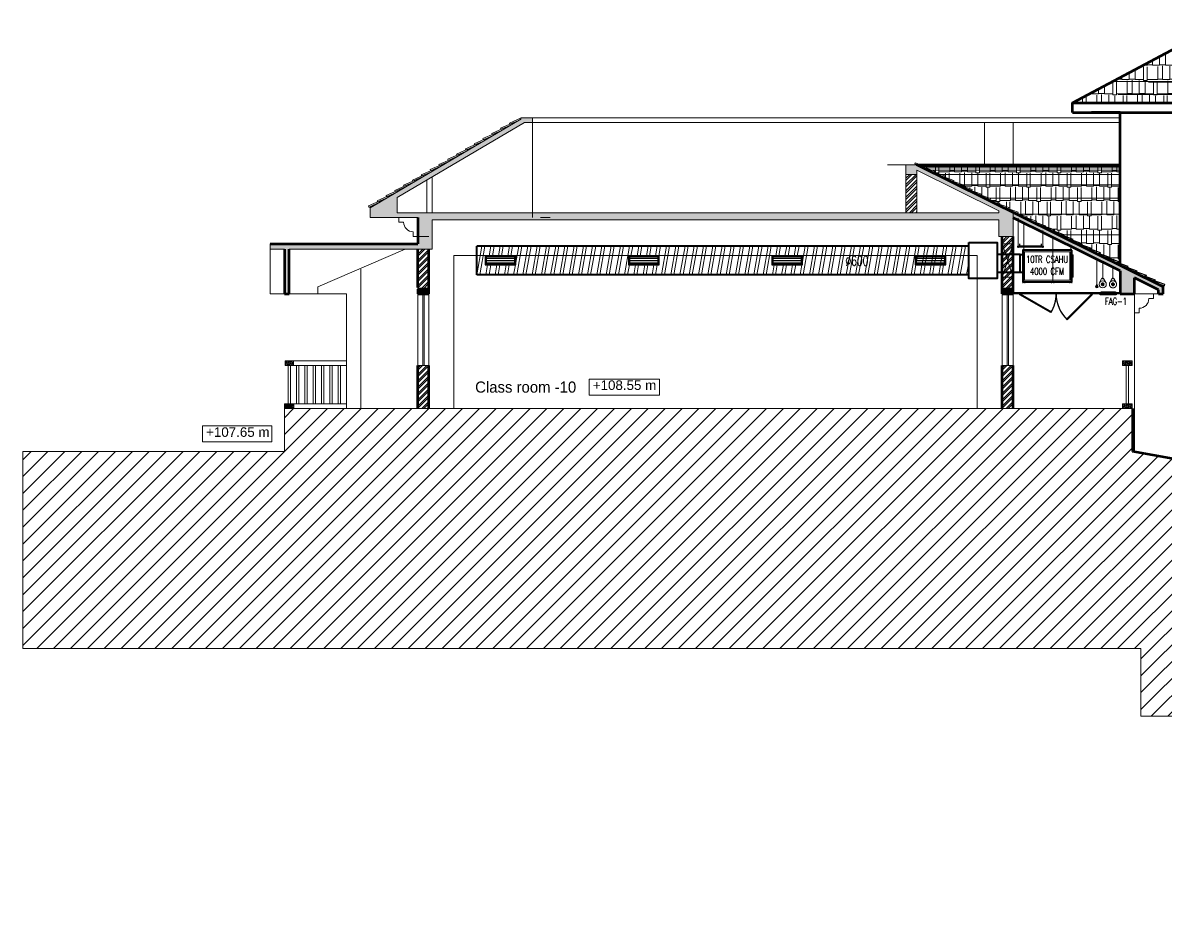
# Model space of a CAD drawing. Header units: millimetres. Extents: x -73373 to 66860, y 1067 to 86496.
# Drawn here: x -1756 to 22156, y 67767 to 86496 of the extents above; entities that cross this region are included whole.
import ezdxf

# ---------------------------------------------------------------- set-up
doc = ezdxf.new("R2010")
doc.units = ezdxf.units.MM
doc.header["$LTSCALE"] = 500
for name, pattern in [('DASHED', [19.05, 12.7, -6.35]), ('HIDDEN', [9.525, 6.35, -3.175]), ('HIDDEN2', [4.7625, 3.175, -1.5875])]:
    doc.linetypes.add(name, pattern=pattern)
doc.layers.get('0').update_dxf_attribs({"lineweight": 18})
for name, color, linetype, lineweight, true_color in [('100.VL-AC-DRAIN', 7, 'Continuous', 30, 0xcc6666), ('101.VL-AC-SA', 7, 'Continuous', 40, 0x7f9fff), ('102.VL-AC-SA_TXT', 7, 'Continuous', 20, 0x0099cc), ('122.VL-AC-SPRT', 7, 'Continuous', 20, 0x994c4c), ('130.VL-AC-CHW_S_S', 3, 'Continuous', 35, 0x00ff00), ('131.VL-AC-CHW-S_R', 7, 'HIDDEN', 35, 0x3f7f5f), ('601.VL-MEP-EQPT', 5, 'Continuous', 40, 0x0000ff), ('702.VL-RCP-AP', 1, 'Continuous', 25, 0xff0000), ('704.VL-RCP-RAT', 7, 'Continuous', 25, 0x0066cc), ('705.VL-RCP-SAT', 7, 'HIDDEN2', 25, 0x7fbfff), ('FURNIT', 7, 'Continuous', 13, 0x848484), ('hatch', 7, 'Continuous', 5, 0x992600), ('wall', 7, 'Continuous', 13, 0x848484)]:
    doc.layers.add(name, color=color, linetype=linetype, lineweight=lineweight, true_color=true_color)
doc.layers.add('cvl', color=7, linetype='Continuous')
doc.styles.add('textstyle218', font='')
doc.styles.add('textstyle224', font='')
doc.styles.add('textstyle226', font='')
doc.styles.add('textstyle298', font='romans', dxfattribs={"width": 0.7})
doc.styles.add('textstyle299', font='romans', dxfattribs={"width": 0.7})
doc.styles.add('textstyle300', font='romans', dxfattribs={"width": 0.7})
doc.styles.get('textstyle218').set_extended_font_data('SuperFrench')
doc.styles.get('textstyle224').set_extended_font_data('SuperFrench')
doc.styles.get('textstyle226').set_extended_font_data('SuperFrench')

msp = doc.modelspace()

# ---------------------------------------------------------------- hatches: boundary and pattern name
at = {"linetype": 'Continuous', "true_color": 0xcc3300}
h = msp.add_hatch(dxfattribs=at)
h.set_pattern_fill('AR-RSHKE', color=22, scale=25, style=0, pattern_type=0)
h.set_pattern_definition([(0, (-2004511.34, 476805.8), (637.5, 300), [150, -125, 175, -75, 225, -100]), (0, (-2004361.34, 476818.3), (637.5, 300), [125, -475, 100, -150]), (0, (-2004061.34, 476787.06), (637.5, 300), [75, -775]), (90, (-2004511.34, 476805.8), (-212.5, 300), [287.5, -912.5]), (90, (-2004361.34, 476805.8), (-212.5, 300), [281.25, -918.75]), (90, (-2004236.34, 476805.8), (-212.5, 300), [262.5, -937.5]), (90, (-2004061.34, 476787.06), (-212.5, 300), [287.5, -912.5]), (90, (-2003986.34, 476787.06), (-212.5, 300), [287.5, -912.5]), (90, (-2003761.34, 476805.8), (-212.5, 300), [275, -925])])
h.paths.add_polyline_path([(20214, 84821), (23364, 86487), (26514, 84821)], flags=0)
at = {"linetype": 'Continuous', "true_color": 0xcc0066}
h = msp.add_hatch(dxfattribs=at)
h.set_pattern_fill('AR-CONC', color=232, style=0, pattern_type=0)
h.paths.add_polyline_path([(3718, 80820), (3818, 80820), (3818, 81753), (6814, 81753), (6814, 82370), (18673, 82370), (18673, 82020), (18974, 82020), (18974, 82411), (21214, 81303), (21214, 80820), (21514, 80820), (21514, 81155), (22014, 80907), (22014, 80820), (22114, 80820), (22114, 80970), (16956, 83520), (16730, 83520), (16730, 83320), (16960, 83320), (16960, 83407), (18673, 82559), (18673, 82520), (6082, 82520), (6081, 82838), (8742, 84406), (8914, 84406), (8914, 84506), (8669, 84506), (8669, 84479), (5514, 82620), (5514, 82420), (6514, 82420), (6514, 81869), (3418, 81869), (3418, 81753), (3718, 81753)], flags=0)
at = {"linetype": 'Continuous', "lineweight": 20, "true_color": 0xcc3300}
h = msp.add_hatch(dxfattribs=at)
h.set_pattern_fill('AR-RSHKE', color=22, scale=25, style=0, pattern_type=0)
h.set_pattern_definition([(0, (-2064117.35, 423275.35), (637.5, 300), [150, -125, 175, -75, 225, -100]), (0, (-2063967.35, 423287.85), (637.5, 300), [125, -475, 100, -150]), (0, (-2063667.35, 423256.6), (637.5, 300), [75, -775]), (90, (-2064117.35, 423275.35), (-212.5, 300), [287.5, -912.5]), (90, (-2063967.35, 423275.35), (-212.5, 300), [281.25, -918.75]), (90, (-2063842.35, 423275.35), (-212.5, 300), [262.5, -937.5]), (90, (-2063667.35, 423256.6), (-212.5, 300), [287.5, -912.5]), (90, (-2063592.35, 423256.6), (-212.5, 300), [287.5, -912.5]), (90, (-2063367.35, 423275.35), (-212.5, 300), [275, -925])])
h.paths.add_polyline_path([(16956, 83520), (21214, 83520), (21214, 81415)], flags=0)
at = {"linetype": 'Continuous', "lineweight": 20, "true_color": 0xcc0066}
for points in [[(6744, 80920), (6514, 80920), (6514, 80820), (6744, 80820)], [(18973, 80920), (18744, 80920), (18744, 80820), (18973, 80820)]]:
    msp.add_hatch(color=232, dxfattribs=at).paths.add_polyline_path(points, flags=0)
at = {"linetype": 'Continuous', "lineweight": 20, "true_color": 0xcc3300}
h = msp.add_hatch(dxfattribs=at)
h.set_pattern_fill('ANSI36', color=22, scale=200, style=0, pattern_type=0)
h.set_pattern_definition([(45, (-2213231.945, 703491.212), (13.25825215, 48.6135912), [62.5, -12.5, 0, -12.5])])
h.paths.add_polyline_path([(3907, 79420), (3732, 79420), (3732, 79320), (3907, 79320)], flags=0)
h.paths.add_polyline_path([(3920, 78520), (3720, 78520), (3720, 78420), (3920, 78420)], flags=0)
h = msp.add_hatch(dxfattribs=at)
h.set_pattern_fill('ANSI36', color=22, scale=200, style=0, pattern_type=0)
h.set_pattern_definition([(45, (-2195700.001, 703491.212), (13.25825215, 48.6135912), [62.5, -12.5, 0, -12.5])])
h.paths.add_polyline_path([(21464, 79420), (21264, 79420), (21264, 79320), (21464, 79320)], flags=0)
h.paths.add_polyline_path([(21464, 78520), (21264, 78520), (21264, 78420), (21464, 78420)], flags=0)
h = msp.add_hatch(dxfattribs=at)
h.set_pattern_fill('ANSI31', color=22, scale=2000, style=0, pattern_type=0)
h.set_pattern_definition([(45, (-2213231.94, 703491.2), (-176.776695, 176.776695), [])])
h.paths.add_polyline_path([(-1756, 77520), (3718, 77520), (3718, 78420), (21474, 78420), (21474, 77520), (30955, 75820), (30955, 75920), (31454, 75920), (31454, 75770), (31854, 75770), (31854, 75620), (32254, 75620), (32254, 75470), (32654, 75470), (32654, 75320), (33054, 75320), (33054, 75170), (34254, 75170), (34254, 75020), (34654, 75020), (34654, 74870), (35054, 74870), (35054, 74720), (35454, 74720), (35454, 74570), (35854, 74570), (35854, 74420), (36254, 74420), (36254, 74270), (39254, 74270), (39254, 71420), (56009, 71420), (56009, 71120), (66860, 71120), (66860, 67767), (35871, 67767), (35871, 71974), (21650, 71974), (21650, 73395), (-1756, 73395)], flags=0)
at = {"layer": '101.VL-AC-SA', "lineweight": 5, "true_color": 0x5b5b5b}
h = msp.add_hatch(dxfattribs=at)
h.set_pattern_fill('ANSI32', color=251, scale=20, angle=35, style=0, pattern_type=0)
h.paths.add_polyline_path([(16924, 81425), (16924, 81615), (17564, 81615), (17564, 81425)], flags=0)
h.paths.add_polyline_path([(16944, 81445), (16944, 81595), (17544, 81595), (17544, 81445)], flags=0)
h.paths.add_polyline_path([(7744, 81820), (7744, 81620), (18043, 81620), (18043, 81820)], flags=0)
h.paths.add_polyline_path([(13924, 81425), (13924, 81615), (14564, 81615), (14564, 81425)], flags=0)
h.paths.add_polyline_path([(11564, 81425), (10924, 81425), (10924, 81615), (11564, 81615)], flags=0)
h.paths.add_polyline_path([(8564, 81425), (7924, 81425), (7924, 81615), (8564, 81615)], flags=0)
h.paths.add_polyline_path([(7744, 81620), (7744, 81220), (18043, 81220), (18043, 81620)], flags=0)
at = {"layer": 'hatch', "linetype": 'Continuous', "true_color": 0xcc6600}
h = msp.add_hatch(dxfattribs=at)
h.set_pattern_fill('ANSI32', color=32, scale=250, style=0, pattern_type=0)
h.set_pattern_definition([(45, (-2028264.09, 497917.55), (-66.2912607, 66.2912607), []), (45, (-2028219.9, 497917.55), (-66.2912607, 66.2912607), [])])
h.paths.add_polyline_path([(16960, 83320), (16730, 83320), (16730, 82520), (16960, 82520)], flags=0)
h = msp.add_hatch(dxfattribs=at)
h.set_pattern_fill('ANSI32', color=32, scale=250, style=0, pattern_type=0)
h.set_pattern_definition([(45, (-2036462.095, 497918.47), (-66.2912607, 66.2912607), []), (45, (-2036417.9, 497918.47), (-66.2912607, 66.2912607), [])])
h.paths.add_polyline_path([(18744, 82020), (18973, 82020), (18973, 80921), (18743, 80921)], flags=0)
h.paths.add_polyline_path([(18743, 79321), (18973, 79321), (18973, 78421), (18743, 78421)], flags=0)
h = msp.add_hatch(dxfattribs=at)
h.set_pattern_fill('ANSI32', color=32, scale=250, style=0, pattern_type=0)
h.set_pattern_definition([(45, (-2048691.64, 497917.2), (-66.2912607, 66.2912607), []), (45, (-2048647.44, 497917.2), (-66.2912607, 66.2912607), [])])
h.paths.add_polyline_path([(6514, 81753), (6744, 81753), (6744, 80920), (6514, 80920)], flags=0)
h.paths.add_polyline_path([(6514, 79320), (6744, 79320), (6744, 78420), (6514, 78420)], flags=0)

# ---------------------------------------------------------------- linework, layer by layer
at = {"color": 1, "linetype": 'Continuous', "lineweight": 70, "true_color": 0xff0000}
for p, q in [((20214, 84621), (20214, 84821)), ((20214, 84821), (26514, 84821)), ((20214, 84621), (26514, 84621)), ((21214, 84621), (20614, 84621)), ((20614, 84621), (21214, 84621)), ((21214, 81415), (21214, 84621)), ((16960, 83520), (21214, 83520))]:
    msp.add_line(p, q, dxfattribs=at)
at = {"color": 230, "linetype": 'Continuous', "true_color": 0xff007f}
for p, q in [((8669, 84506), (8914, 84506, 151650)), ((8669, 84479), (8669, 84506)), ((8714, 84506), (8914, 84506)), ((8914, 84506), (8914, 84406)), ((16960, 83520), (16730, 83520)), ((16960, 83520), (16730, 83520)), ((18673, 82559), (16960, 83407)), ((6081, 82520), (6081, 82838, 98274)), ((5514, 82420), (5514, 82620)), ((6081, 82520), (6814, 82520, 75825)), ((13234, 82520), (6814, 82520)), ((10974, 82520), (18673, 82520)), ((18673, 82520), (18673, 82559)), ((18673, 82559), (18673, 82520)), ((18673, 82520), (18673, 82559)), ((6514, 82420), (5514, 82420)), ((13234, 82370), (6814, 82370)), ((10974, 82370), (18673, 82370)), ((18974, 78420), (21474, 78420)), ((18974, 78420), (21474, 78420))]:
    msp.add_line(p, q, dxfattribs=at)
at = {"color": 230, "linetype": 'Continuous', "lineweight": 90, "true_color": 0xff007f}
for p, q in [((22114, 80970), (16956, 83520, -181)), ((6514, 82420), (6514, 81869)), ((21214, 81303), (18974, 82411)), ((3418, 81869), (6514, 81869)), ((3718, 81753), (3718, 80820)), ((3818, 80820), (3818, 81753)), ((21214, 81303), (21214, 80820)), ((22014, 80907), (21514, 81155)), ((21514, 80820), (21514, 81155)), ((6744, 80920), (6514, 80920)), ((6514, 80920), (6514, 80820)), ((6744, 80820), (6744, 80920)), ((18973, 80920), (18744, 80920)), ((18744, 80920), (18744, 80820)), ((18973, 80820), (18973, 80920)), ((22014, 80820), (22014, 80907)), ((22114, 80820), (22114, 80970)), ((3718, 80820), (3818, 80820)), ((6514, 80820), (6744, 80820)), ((18744, 80820), (18973, 80820)), ((21214, 80820), (21514, 80820)), ((22014, 80820), (22114, 80820)), ((21474, 78420), (21474, 77520))]:
    msp.add_line(p, q, dxfattribs=at)
at = {"color": 22, "linetype": 'Continuous', "lineweight": 20, "true_color": 0xcc3300}
for p, q in [((17041, 83508), (21213, 83506, 71)), ((17041, 83489), (21213, 83487, 71)), ((17074, 83462), (21213, 83460)), ((17177, 83411), (21213, 83409)), ((17356, 83322), (21213, 83321)), ((17797, 83104), (21213, 83103)), ((18364, 82824), (21213, 82823)), ((19036, 82491), (21213, 82491)), ((19920, 82054), (21213, 82054))]:
    msp.add_line(p, q, dxfattribs=at)
at = {"color": 1, "linetype": 'Continuous', "true_color": 0xff0000}
for p, q in [((9283, 82420), (9083, 82420)), ((6514, 82019), (6514, 82019)), ((6744, 82020), (6544, 82020)), ((18974, 82020), (18774, 82020)), ((3732, 79420), (3907, 79420)), ((3732, 79420), (3732, 79320)), ((3907, 79320), (3907, 79420)), ((3907, 79420), (4730, 79420)), ((4730, 79420), (5018, 79420)), ((21264, 79420), (21451, 79420)), ((21264, 79420), (21264, 79320)), ((21464, 79420), (21276, 79420)), ((21464, 79420), (21464, 79320)), ((3732, 79320), (3907, 79320)), ((3795, 79320), (3795, 78520)), ((3795, 79320), (3845, 79320)), ((3845, 79320), (3845, 78520)), ((3907, 79320), (4730, 79320)), ((3970, 79320), (3970, 78520)), ((4020, 79320), (4020, 78520)), ((4145, 79320), (4145, 78520)), ((4195, 79320), (4195, 78520)), ((4320, 79320), (4320, 78520)), ((4370, 79320), (4370, 78520)), ((4495, 79320), (4495, 78520)), ((4545, 79320), (4545, 78520)), ((4670, 79320), (4670, 78520)), ((4670, 79320), (4670, 78520)), ((4720, 79320), (4720, 78520)), ((4730, 79320), (5018, 79320)), ((4792, 79320), (4842, 79320)), ((4845, 79320), (4845, 78520)), ((4845, 79320), (4845, 78520)), ((4895, 79320), (4895, 78520)), ((21264, 79320), (21451, 79320)), ((21464, 79320), (21276, 79320)), ((21339, 79320), (21339, 78520)), ((21339, 79320), (21389, 79320)), ((21389, 79320), (21389, 78520)), ((3720, 78420), (3720, 78520)), ((3720, 78420), (3720, 78520)), ((3720, 78520), (3920, 78520)), ((3920, 78520), (3920, 78423)), ((3920, 78520), (4720, 78520)), ((4717, 78520), (5018, 78520)), ((21264, 78420), (21264, 78520)), ((21264, 78520), (21464, 78520)), ((21464, 78520), (21464, 78423)), ((4720, 78420), (3720, 78420)), ((3720, 78420), (3720, 77520)), ((6514, 78420), (4720, 78420, 31233)), ((6514, 78420), (4720, 78420, 31233)), ((20474, 78420), (21474, 78420)), ((21474, 78420), (21474, 77520))]:
    msp.add_line(p, q, dxfattribs=at)
at = {"color": 26, "linetype": 'Continuous', "lineweight": 53, "true_color": 0x7f1f00}
for p, q in [((18743, 80820), (18743, 82020, 151650)), ((18973, 80820), (18973, 82020, 151650)), ((6514, 80953), (6514, 81753)), ((6744, 80920), (6744, 81753)), ((6514, 78420), (6514, 79320)), ((6744, 78420), (6744, 79320)), ((18743, 78420), (18743, 79320, 151650)), ((18973, 78420), (18973, 79320, 151650))]:
    msp.add_line(p, q, dxfattribs=at)
at = {"linetype": 'Continuous'}
for p, q in [((6619, 79320), (6619, 80820)), ((6644, 79320), (6644, 80820)), ((18849, 79320), (18849, 80820)), ((18874, 79320), (18874, 80820)), ((6514, 79320), (6744, 79320)), ((6744, 79320), (6644, 79320)), ((18744, 79320), (18973, 79320)), ((18973, 79320), (18874, 79320))]:
    msp.add_line(p, q, dxfattribs=at)
at = {"color": 1, "linetype": 'Continuous', "lineweight": 70, "true_color": 0xff0000}
msp.add_lwpolyline([(20214, 84821), (20214, 84821), (23364, 86496), (26514, 84821), (26514, 84821)], dxfattribs=at)
at = {"color": 230, "linetype": 'Continuous', "true_color": 0xff007f}
for points, elevation in [([(5514, 82620), (8669, 84479)], 151650), ([(6081, 82838), (8742, 84406), (8914, 84406)], 151650), ([(16730, 83520), (16730, 83320), (16960, 83320), (16960, 83410)], 251597), ([(18974, 82411), (18973, 82020), (18673, 82020), (18673, 82370), (6814, 82370), (6814, 81753), (3818, 81753), (3818, 80820), (3718, 80820), (3718, 81753), (3418, 81753), (3418, 81869), (6514, 81869)], 151650)]:
    msp.add_lwpolyline(points, dxfattribs=dict(at, elevation=elevation))
at = {"color": 1, "linetype": 'Continuous', "true_color": 0xff0000}
for points in [[(18673, 82270), (18673, 82020), (18974, 82020), (18974, 82520)], [(18973, 78420), (18673, 78420), (18673, 78420)], [(18973, 78420), (18973, 78420)]]:
    msp.add_lwpolyline(points, dxfattribs=at)
at = {"linetype": 'DASHED', "elevation": 151650}
msp.add_lwpolyline([(18743, 81870), (18973, 81870), (18743, 81170), (18973, 81170)], close=True, dxfattribs=at)
at = {"color": 1, "linetype": 'Continuous', "true_color": 0xff0000, "elevation": -151650}
for points in [[(6744, 78420), (6444, 78420), (6444, 78420)], [(6744, 78420), (6744, 78420)]]:
    msp.add_lwpolyline(points, dxfattribs=at)
at = {"layer": '100.VL-AC-DRAIN', "color": 253, "lineweight": 9, "true_color": 0xadadad}
msp.add_circle((20725, 80970), 25.5, dxfattribs=at)
at = {"layer": '100.VL-AC-DRAIN'}
msp.add_circle((20725, 80970), 12.5, dxfattribs=at)
for centre, start, end in [((20725, 80977), 90, 270), ((20725, 80964), 270, 90)]:
    msp.add_arc(centre, 6.25, start, end, dxfattribs=at)
at = {"layer": '101.VL-AC-SA'}
for p, q in [((18043, 81820), (7744, 81820)), ((7744, 81220), (7744, 81820)), ((19124, 81642), (18643, 81642)), ((18043, 81220), (7744, 81220)), ((19124, 81266), (18643, 81266))]:
    msp.add_line(p, q, dxfattribs=at)
msp.add_lwpolyline([(18043, 81895), (18643, 81895), (18643, 81145), (18043, 81145)], close=True, dxfattribs=at)
at = {"layer": '122.VL-AC-SPRT'}
for p, q in [((19079, 81787), (19079, 82404)), ((19196, 81049), (19196, 82319)), ((19595, 81787), (19595, 82150)), ((19802, 81049), (19802, 82024)), ((20182, 81049), (20182, 81847)), ((20725, 81008), (20725, 81564)), ((20849, 81128), (20849, 81503)), ((21064, 81128), (21064, 81402))]:
    msp.add_line(p, q, dxfattribs=at)
msp.add_lwpolyline([(19062, 81820), (19612, 81820), (19612, 81800), (19062, 81800)], close=True, dxfattribs=at)
at = {"layer": '122.VL-AC-SPRT', "lineweight": 30}
msp.add_lwpolyline([(19562, 81870), (19562, 81820), (19112, 81820), (19112, 81870)], dxfattribs=at)
at = {"layer": '122.VL-AC-SPRT'}
for points in [[(19174, 81046), (19174, 81070), (19218, 81070), (19218, 81046)], [(19780, 81046), (19780, 81070), (19824, 81070), (19824, 81046)], [(20160, 81046), (20160, 81070), (20204, 81070), (20204, 81046)], [(20860, 81147), (20830, 81147), (20783, 81057)], [(20838, 81140), (20868, 81140), (20914, 81057)], [(21075, 81147), (21045, 81147), (20998, 81057)], [(21053, 81140), (21083, 81140), (21129, 81057)], [(20730, 81017), (20718, 81017), (20702, 80982)], [(20720, 81014), (20732, 81014), (20748, 80982)]]:
    msp.add_lwpolyline(points, dxfattribs=at)
at = {"layer": '130.VL-AC-CHW_S_S', "color": 253, "lineweight": 5, "true_color": 0xadadad}
msp.add_circle((20849, 81020), 75, dxfattribs=at)
at = {"layer": '130.VL-AC-CHW_S_S'}
msp.add_circle((20849, 81020), 25, dxfattribs=at)
for centre, start, end in [((20849, 81033), 90, 270), ((20849, 81008), 270, 90)]:
    msp.add_arc(centre, 12.5, start, end, dxfattribs=at)
at = {"layer": '131.VL-AC-CHW-S_R', "color": 253, "lineweight": 5, "true_color": 0xadadad}
msp.add_circle((21064, 81020), 75, dxfattribs=at)
at = {"layer": '131.VL-AC-CHW-S_R'}
msp.add_circle((21064, 81020), 25, dxfattribs=at)
for centre, start, end in [((21064, 81033), 90, 270), ((21064, 81008), 270, 90)]:
    msp.add_arc(centre, 12.5, start, end, dxfattribs=at)
at = {"layer": '601.VL-MEP-EQPT'}
for points in [[(19174, 81266), (19124, 81266), (19124, 81642), (19174, 81642)], [(20204, 81737), (19174, 81737), (19174, 81070), (20204, 81070)]]:
    msp.add_lwpolyline(points, close=True, dxfattribs=at)
at = {"layer": '601.VL-MEP-EQPT', "lineweight": 5}
msp.add_lwpolyline([(20164, 81697), (19214, 81697), (19214, 81110), (20164, 81110)], close=True, dxfattribs=at)
at = {"layer": '601.VL-MEP-EQPT', "color": 253, "lineweight": 5, "true_color": 0xadadad}
msp.add_lwpolyline([(20229, 81637), (20204, 81637), (20204, 81170), (20229, 81170)], close=True, dxfattribs=at)
at = {"layer": '702.VL-RCP-AP'}
for points in [[(19124, 80820), (19774, 80445), (19764, 80427), (19114, 80802)], [(20624, 80820), (20094, 80289), (20108, 80275), (20638, 80806)]]:
    msp.add_lwpolyline(points, close=True, dxfattribs=at)
for centre, start, end in [((19124, 80820), 328.4719, 0.0118), ((20624, 80820), 179.9882, 226.5281)]:
    msp.add_arc(centre, 750, start, end, dxfattribs=at)
at = {"layer": '704.VL-RCP-RAT'}
for points in [[(20814, 80860), (21114, 80860), (21114, 80820), (20814, 80820)], [(20794, 80820), (21134, 80820), (21134, 80800), (20794, 80800)]]:
    msp.add_lwpolyline(points, close=True, dxfattribs=at)
at = {"layer": '705.VL-RCP-SAT'}
for p, q in [((7944, 81570), (8544, 81570)), ((10944, 81570), (11544, 81570)), ((13944, 81570), (14544, 81570)), ((16944, 81570), (17544, 81570)), ((7944, 81520), (8544, 81520)), ((7944, 81470), (8544, 81470)), ((10944, 81520), (11544, 81520)), ((10944, 81470), (11544, 81470)), ((13944, 81520), (14544, 81520)), ((13944, 81470), (14544, 81470)), ((16944, 81520), (17544, 81520)), ((16944, 81470), (17544, 81470))]:
    msp.add_line(p, q, dxfattribs=at)
for points in [[(7924, 81615), (7924, 81425), (8564, 81425), (8564, 81615)], [(7944, 81595), (7944, 81445), (8544, 81445), (8544, 81595)], [(10924, 81615), (10924, 81425), (11564, 81425), (11564, 81615)], [(10944, 81595), (10944, 81445), (11544, 81445), (11544, 81595)], [(13924, 81615), (13924, 81425), (14564, 81425), (14564, 81615)], [(13944, 81595), (13944, 81445), (14544, 81445), (14544, 81595)], [(16924, 81615), (16924, 81425), (17564, 81425), (17564, 81615)], [(16944, 81595), (16944, 81445), (17544, 81445), (17544, 81595)]]:
    msp.add_lwpolyline(points, close=True, dxfattribs=at)
at = {"layer": 'cvl'}
for p, q in [((21214, 80845), (18973, 80845)), ((21214, 80820), (18973, 80820))]:
    msp.add_line(p, q, dxfattribs=at)
at = {"layer": 'FURNIT', "color": 32, "linetype": 'Continuous', "true_color": 0xcc6600}
for p, q in [((20214, 84821), (23364, 86496)), ((21054, 85265), (25674, 85265)), ((20214, 84821), (20214, 84621)), ((20214, 84821), (26514, 84821)), ((6114, 82320), (6114, 82420)), ((6214, 82320), (6114, 82320)), ((6414, 82020), (6414, 82120)), ((6514, 82020), (6414, 82020)), ((4418, 80820), (4418, 80970)), ((4418, 80820), (5018, 80820)), ((21814, 80720), (21914, 80720)), ((21914, 80720), (21914, 80820)), ((21514, 80420), (21614, 80420)), ((21614, 80420), (21614, 80520)), ((3718, 78420), (3718, 78270))]:
    msp.add_line(p, q, dxfattribs=at)
msp.add_lwpolyline([(20214, 84821), (23364, 86496), (26514, 84821)], close=True, dxfattribs=at)
at = {"layer": 'FURNIT', "color": 32, "linetype": 'Continuous', "true_color": 0xcc6600, "elevation": -283}
msp.add_lwpolyline([(4418, 80970), (6244, 81753)], dxfattribs=at)
at = {"layer": 'FURNIT', "color": 32, "linetype": 'Continuous', "true_color": 0xcc6600}
for centre, start, end in [((6414, 82320), 180, 270), ((21614, 80720), 270, 0)]:
    msp.add_arc(centre, 200, start, end, dxfattribs=at)
at = {"layer": 'wall', "color": 22, "linetype": 'Continuous', "lineweight": 20, "true_color": 0xcc3300}
for p, q in [((21809, 85255), (24919, 85255)), ((21171, 84997), (25557, 84997))]:
    msp.add_line(p, q, dxfattribs=at)
at = {"layer": 'wall', "color": 32, "linetype": 'Continuous', "lineweight": 20, "true_color": 0xcc6600}
for p, q in [((21214, 84506), (8669, 84506)), ((8914, 84406), (21214, 84406)), ((17041, 83522), (21213, 83520, 71)), ((3418, 80820), (3418, 81753)), ((6514, 78420), (6514, 81753, 151650)), ((6744, 81753), (6744, 78420)), ((7264, 81620), (7264, 78420)), ((7264, 81620), (18224, 81620)), ((18224, 81620), (18224, 78420)), ((5318, 81335), (5318, 78420)), ((21514, 77520), (21514, 81155)), ((3718, 80820), (3418, 80820)), ((4720, 80820), (3818, 80820)), ((5018, 80820), (5018, 78420)), ((6514, 80820), (6514, 79320)), ((6743, 80820), (6742, 79320)), ((18744, 80820), (18743, 79320, 151650)), ((18972, 80820), (18972, 79320, 151650)), ((22014, 80820), (21514, 80820)), ((21264, 78420), (21314, 78420)), ((21314, 78420), (21314, 78429)), ((21514, 78420), (21514, 77520)), ((-1756, 77520), (-1756, 73395)), ((-1756, 73395), (18094, 73395)), ((18094, 73395), (21650, 73395)), ((21650, 73395), (21650, 71974)), ((21650, 71974), (35871, 71974))]:
    msp.add_line(p, q, dxfattribs=at)
at = {"layer": 'wall', "color": 32, "linetype": 'Continuous', "true_color": 0xcc6600}
for p, q in [((8914, 84506), (8914, 82420)), ((18374, 84406), (18373, 83521)), ((18974, 84406), (18973, 83521)), ((17164, 83520), (16345, 83520)), ((16730, 83520), (16730, 82521)), ((16730, 83520), (16730, 83320)), ((16730, 82521), (16730, 83520)), ((6814, 82520), (6814, 83270)), ((16730, 83320), (16960, 83320)), ((16960, 82520), (16960, 83320)), ((6699, 82520), (6699, 83202)), ((5514, 82620), (5730, 82747)), ((5514, 82620), (5500, 82644))]:
    msp.add_line(p, q, dxfattribs=at)
at = {"layer": 'wall', "color": 32, "linetype": 'Continuous', "lineweight": 30, "true_color": 0xcc6600}
msp.add_line((22114, 80970), (22128, 80994), dxfattribs=at)
at = {"layer": 'wall', "color": 7, "linetype": 'Continuous', "lineweight": 120}
msp.add_line((30955, 75820), (21474, 77520), dxfattribs=at)
at = {"layer": 'wall', "color": 32, "linetype": 'Continuous', "true_color": 0xcc6600}
for points, elevation in [([(3718, 80820), (3818, 80820), (3818, 81753), (6814, 81753), (6814, 82370), (18673, 82370), (18673, 82020), (18974, 82020), (18974, 82411), (21214, 81303), (21214, 80820), (21514, 80820), (21514, 81155), (22014, 80907), (22014, 80820), (22114, 80820), (22114, 80970), (16956, 83520), (16730, 83520), (16730, 83320), (16960, 83320), (16960, 83407), (18673, 82559), (18673, 82520), (6082, 82520), (6081, 82838), (8742, 84406), (8914, 84406), (8914, 84506), (8669, 84506), (8669, 84479), (5514, 82620), (5514, 82420), (6514, 82420), (6514, 81869), (3418, 81869), (3418, 81753), (3718, 81753)], 0), ([(8669, 84475), (8440, 84374), (8430, 84397), (8659, 84498)], 151650), ([(8115, 84149), (7886, 84049), (7876, 84072), (8105, 84172)], 151650), ([(8300, 84258), (8071, 84157), (8061, 84180), (8289, 84281)], 151650), ([(8484, 84366), (8255, 84266), (8245, 84289), (8474, 84389)], 151650), ([(7746, 83933), (7517, 83832), (7507, 83855), (7736, 83955)], 151650), ([(7930, 84041), (7702, 83940), (7692, 83963), (7920, 84064)], 151650), ([(7377, 83716), (7148, 83615), (7138, 83638), (7367, 83738)], 151650), ([(7561, 83824), (7333, 83723), (7323, 83746), (7551, 83847)], 151650), ([(7008, 83499), (6779, 83398), (6769, 83421), (6998, 83521)], 151650), ([(7192, 83607), (6964, 83506), (6953, 83529), (7182, 83630)], 151650), ([(6639, 83282), (6410, 83181), (6400, 83204), (6629, 83304)], 151650), ([(6823, 83390), (6594, 83289), (6584, 83312), (6813, 83413)], 151650), ([(6085, 82956), (5856, 82855), (5846, 82878), (6075, 82979)], 151650), ([(6270, 83065), (6041, 82964), (6031, 82987), (6260, 83087)], 151650), ([(6454, 83173), (6225, 83072), (6215, 83095), (6444, 83196)], 151650), ([(5716, 82739), (5487, 82638), (5477, 82661), (5706, 82762)], 151650), ([(5901, 82848), (5672, 82747), (5662, 82770), (5890, 82870)], 151650)]:
    msp.add_lwpolyline(points, close=True, dxfattribs=dict(at, elevation=elevation))
for points in [[(16915, 83540), (17150, 83456), (17159, 83480), (16923, 83564)], [(17107, 83445), (17342, 83361), (17351, 83385), (17115, 83469)], [(17299, 83351), (17534, 83267), (17542, 83290), (17307, 83374)], [(17491, 83256), (17726, 83172), (17734, 83195), (17499, 83279)], [(17682, 83161), (17918, 83077), (17926, 83100), (17691, 83184)], [(17874, 83066), (18110, 82982), (18118, 83006), (17883, 83089)], [(18066, 82971), (18302, 82887), (18310, 82911), (18075, 82995)], [(18258, 82876), (18494, 82792), (18502, 82816), (18267, 82900)], [(18450, 82781), (18686, 82697), (18694, 82721), (18458, 82805)], [(18642, 82686), (18877, 82603), (18886, 82626), (18650, 82710)], [(18834, 82592), (19069, 82508), (19078, 82531), (18842, 82615)], [(19026, 82497), (19261, 82413), (19270, 82436), (19034, 82520)], [(19218, 82402), (19453, 82318), (19461, 82341), (19226, 82425)], [(19410, 82307), (19645, 82223), (19653, 82247), (19418, 82331)]]:
    msp.add_lwpolyline(points, close=True, dxfattribs=at)
at = {"layer": 'wall', "color": 32, "linetype": 'Continuous', "lineweight": 20, "true_color": 0xcc6600, "elevation": -181}
msp.add_lwpolyline([(16956, 83520), (21214, 83520), (21214, 81415)], close=True, dxfattribs=at)
at = {"layer": 'wall', "color": 32, "linetype": 'Continuous', "lineweight": 30, "true_color": 0xcc6600}
for points in [[(19601, 82212), (19837, 82128), (19845, 82152), (19610, 82236)], [(19793, 82117), (20029, 82033), (20037, 82057), (19802, 82141)], [(19985, 82022), (20221, 81939), (20229, 81962), (19994, 82046)], [(20177, 81928), (20413, 81844), (20421, 81867), (20186, 81951)], [(20369, 81833), (20605, 81749), (20613, 81772), (20377, 81856)], [(20561, 81738), (20796, 81654), (20805, 81677), (20569, 81761)], [(20753, 81643), (20988, 81559), (20997, 81583), (20761, 81666)], [(20945, 81548), (21180, 81464), (21189, 81488), (20953, 81572)], [(21137, 81453), (21372, 81369), (21380, 81393), (21145, 81477)], [(21329, 81358), (21564, 81274), (21572, 81298), (21337, 81382)], [(21520, 81263), (21756, 81180), (21764, 81203), (21529, 81287)], [(21712, 81169), (21948, 81085), (21956, 81108), (21721, 81192)], [(21904, 81074), (22140, 80990), (22148, 81013), (21913, 81097)]]:
    msp.add_lwpolyline(points, close=True, dxfattribs=at)
at = {"layer": 'wall', "color": 32, "linetype": 'Continuous', "lineweight": 20, "true_color": 0xcc6600}
for points in [[(10098, 79035), (11568, 79035), (11568, 78701), (10098, 78701)], [(2003, 78053), (3457, 78053), (3457, 77719), (2003, 77719)]]:
    msp.add_lwpolyline(points, close=True, dxfattribs=at)
at = {"layer": 'wall', "color": 7, "linetype": 'Continuous'}
msp.add_lwpolyline([(-1756, 77520), (3718, 77520), (3718, 78420), (21474, 78420), (21474, 77520), (21474, 77520)], dxfattribs=at)
at = {"layer": 'wall', "color": 32, "linetype": 'Continuous', "true_color": 0xcc6600}
msp.add_lwpolyline([(35871, 71974), (21650, 71974), (21650, 73395), (-1756, 73395), (-1756, 77520), (3718, 77520), (3718, 78420), (21474, 78420), (21474, 77520), (30955, 75820)], dxfattribs=at)

# ---------------------------------------------------------------- texts
at = {"color": 7, "attachment_point": 1}
for s, insert, char_height, width, style in [('Class room -10', (7712, 78985), 233.33, 8688.33, 'textstyle218'), ('{\\fArial|b0|i0|c0|p34;\\C256;+108.55 m}', (10175, 79008), 200, 8109.11, 'textstyle224'), ('{\\fArial|b0|i0|c0|p34;\\C256;+107.65 m}', (2080, 78026), 200, 8109.11, 'textstyle226')]:
    msp.add_mtext(s, dxfattribs=dict(at, insert=insert, char_height=char_height, width=width, style=style))
at = {"layer": '102.VL-AC-SA_TXT', "style": 'textstyle298', "width": 0.7}
msp.add_text('%%C600', height=200, dxfattribs=at).set_placement((15464, 81410))
at = {"layer": '601.VL-MEP-EQPT', "color": 7, "lineweight": 15, "insert": (18979, 81617), "char_height": 150, "width": 1409, "attachment_point": 1, "style": 'textstyle299'}
msp.add_mtext('\\pxqc;{\\Fromand|c0;10TR CSAHU\\P4000 CFM}', dxfattribs=at)
at = {"layer": '704.VL-RCP-RAT', "style": 'textstyle300', "width": 0.7}
msp.add_text('FAG-1', height=150, dxfattribs=at).set_placement((20894, 80588))

doc.saveas('drawing.dxf')
